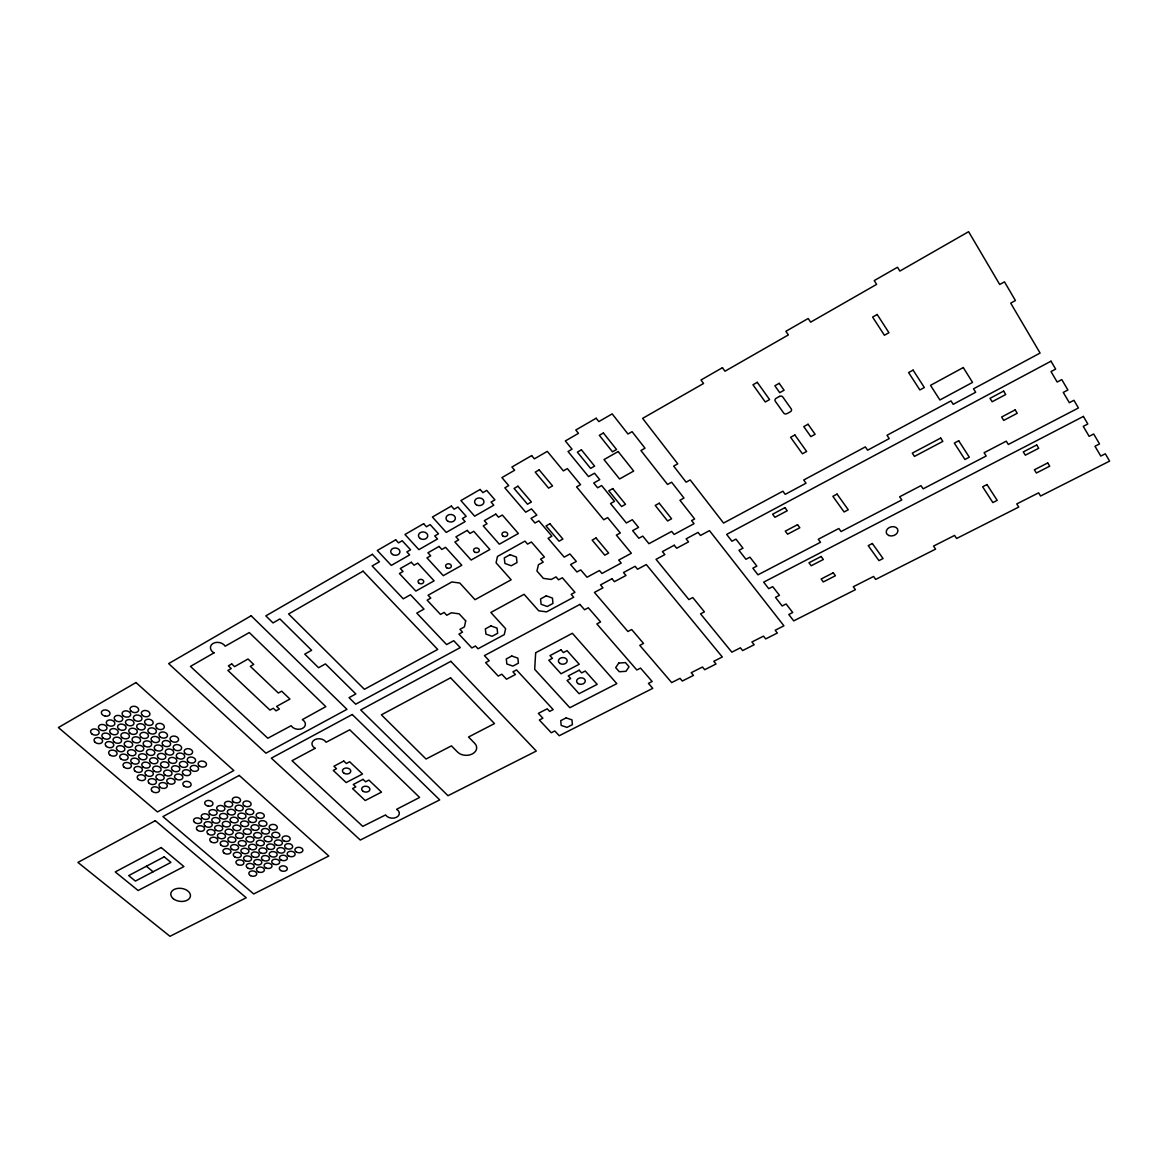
<?xml version="1.0" encoding="UTF-8"?>
<svg xmlns="http://www.w3.org/2000/svg" width="1168" height="1168" viewBox="0 0 1168 1168"><rect width="100%" height="100%" fill="white"/><g stroke="black" fill="none" stroke-linecap="round" stroke-linejoin="round"><path stroke-width="1.5" d="M146.38 866.247L153.081 871.781M535.659 652.751L534.696 669.352L569.838 707.706L616.821 683.645L572.364 633.29L535.659 652.751M465.696 620.894L464.426 626.895L459.915 629.348L462.528 632.151L458.922 634.107L471.872 647.948L475.464 646.006L478.033 648.766L504.255 634.633L505.627 628.691L490.837 612.47L524.096 594.308L538.755 610.806L546.551 611.857L573.678 597.242L571.181 594.351L574.948 592.322L562.348 577.751L558.567 579.81L556.012 576.89L551.296 579.459L543.383 578.379L536.944 571.035L538.448 564.728L543.193 562.115L540.609 559.136L544.419 557.034L531.396 541.996L527.586 544.127L524.958 541.105L497.466 556.464L496.079 562.815L511.161 579.781L475.026 599.695L459.798 583.036L451.855 581.956L428.072 595.257L430.773 598.133L427.138 600.162L440.497 614.441L444.117 612.441L446.775 615.273L451.301 612.777L459.141 613.828L465.696 620.894M618.763 663.074L615.697 667.643L619.303 671.746L625.96 671.308L629.041 666.738L625.449 662.606L618.763 663.074M135.999 682.55L58.4 727.533L157.432 811.921L233.834 770.559L135.999 682.55M251.149 615.784L168.645 663.614L265.939 753.185L346.954 709.326L251.149 615.784M531.659 455.593L511.905 467.025L514.635 470.251L501.919 477.61L508.737 485.596L504.839 487.83L525.702 512.183L531.513 508.898L536.813 515.117L531.017 518.388L534.973 523.016L538.842 520.84L551.924 536.17L548.084 538.317L564.202 557.136L569.955 553.982L576.32 561.443L570.583 564.582L576.919 571.97L580.73 569.896L587.022 577.255L599.447 570.524L601.943 573.473L621.201 563.064L618.719 560.085L631.348 553.238L616.383 535.119L620.31 532.973L607.667 517.599L603.739 519.775L576.598 486.881L580.554 484.647L567.371 468.602L563.385 470.879L547.296 451.374L534.375 458.849L531.659 455.593M596.162 418.232L575.795 430.028L578.467 433.357L565.341 440.949L572.043 449.184L568.028 451.505L588.541 476.617L594.527 473.23L599.739 479.639L593.753 483.012L597.651 487.786L601.637 485.552L614.485 501.349L610.528 503.554L626.369 522.972L632.297 519.716L638.546 527.41L632.633 530.637L638.852 538.258L642.78 536.127L648.955 543.704L671.673 531.396L674.111 534.448L694.04 523.673L691.617 520.592L694.624 518.957L679.966 500.269L683.995 498.05L671.615 482.209L667.556 484.457L640.925 450.527L645.013 448.205L632.078 431.664L627.975 434.014L612.178 413.881L598.834 421.59L596.162 418.232M451.359 506.08L432.423 517.044L446.249 532.418L465.127 521.614L462.397 518.519L466.193 516.344L457.944 507.014L454.133 509.204L451.359 506.08M480.121 489.465L460.907 500.576L474.646 516.168L493.787 505.204L491.071 502.079L494.925 499.86L486.735 490.399L482.866 492.633L480.121 489.465M395.704 539.835L377.293 550.478L391.295 565.4L409.647 554.917L406.873 551.909L410.567 549.792L402.201 540.74L398.507 542.872L395.704 539.835M423.634 523.702L404.975 534.491L418.889 549.632L437.489 538.988L434.73 535.951L438.482 533.805L430.174 524.607L426.422 526.768L423.634 523.702M372.402 554.318L265.822 615.872L273.005 622.924L279.911 618.952L311.622 650.284L304.76 654.138L318.572 667.716L325.434 663.906L355.846 693.953L349.042 697.661L355.7 704.202L460.25 647.598L453.753 640.706L446.599 644.59L416.786 613.112L423.999 609.097L410.494 594.76L403.267 598.819L372.154 565.954L379.439 561.779L372.402 554.318M214.021 652.854L190.457 666.417L267.822 738.234L291.139 725.722A7.504 5.446 6.2 0 0 302.673 728.306A7.504 5.446 6.2 0 0 302.337 719.634L325.814 706.64L249.28 632.56L225.19 646.211A7.826 5.825 9.6 0 0 213.102 643.422A7.826 5.825 9.6 0 0 213.817 652.751L214.021 652.854M363.087 571.167L288.598 613.974L364.401 689.31L437.693 649.437L363.087 571.167M539.178 469.886L535.221 472.149L548.624 488.136L552.552 485.903L539.178 469.886M603.403 432.978L599.33 435.314L612.485 451.812L616.543 449.505L603.403 432.978M722.423 367.701L700.99 380.009L703.545 383.484L642.604 418.378L677.747 463.827L673.659 466.105L686.127 482.18L690.2 479.931L723.561 523.06L782.881 491.202L785.217 494.356L806.037 483.202L803.73 480.004L865.342 446.906L867.605 450.191L889.228 438.599L886.994 435.284L951.015 400.901L953.19 404.318L975.674 392.258L973.528 388.813L1040.089 353.057L1010.7 303.14L1015.43 300.541L1004.465 281.838L999.706 284.481L968.622 231.687L899.871 271.064L897.491 267.253L874.233 280.597L876.642 284.364L810.65 322.149L808.183 318.499L785.874 331.303L788.356 334.924L724.978 371.22L722.423 367.701M517.964 486.209L514.066 488.443L527.513 504.211L531.396 502.006L517.964 486.209M581.416 449.826L577.386 452.133L590.599 468.397L594.614 466.12L581.416 449.826M231.717 663.935L228.373 665.848L231.235 668.549L227.891 670.447L269.969 710.086L273.283 708.261L276.042 710.845L279.356 709.02L276.612 706.421L289.941 699.063L281.678 691.179L278.334 693.033L250.332 666.344L253.704 664.431L248.01 659L234.578 666.651L231.717 663.935M411.311 562.261L400.317 568.524L403.077 571.473L399.427 573.546L415.852 591.081L434.102 580.832L417.75 563.137L414.071 565.224L411.311 562.261M439.08 546.434L427.926 552.8L430.671 555.793L426.962 557.895L443.285 575.663L461.798 565.268L445.548 547.325L441.811 549.456L439.08 546.434M467.244 530.389L455.929 536.842L458.644 539.879L454.892 542.01L471.113 560.041L489.874 549.5L473.741 531.294L469.959 533.455L467.244 530.389M495.801 514.124L484.326 520.665L487.027 523.746L483.231 525.907L499.32 544.186L518.358 533.499L502.328 515.044L498.502 517.22L495.801 514.124M618.164 451.549L604.002 459.593L619.566 478.968L633.669 471.054L618.164 451.549M757.273 382.33L752.966 384.768L765.288 401.982L769.581 399.573L757.273 382.33M877.183 314.499L872.613 317.083L884.41 335.26L888.936 332.719L877.183 314.499M779.202 383.323L774.851 385.776L779.742 392.682L784.078 390.243L779.202 383.323M549.894 523.76L546.025 525.921L559.034 541.178L562.888 539.047L549.894 523.76M612.777 488.56L608.791 490.779L621.566 506.518L625.537 504.313L612.777 488.56M779.406 396.463L776.194 398.273A2.497 2.059 -15.3 0 0 775.26 401.179L783.728 413.092A2.497 2.044 -15.2 0 0 787.071 413.589L790.298 411.808A2.497 2.044 -15.4 0 0 791.247 408.917L782.779 396.974A2.511 2.059 -15.4 0 0 779.406 396.463M510.066 554.698L504.299 557.91L504.912 563.443L511.248 565.765L517.001 562.582L516.417 557.048L510.066 554.698M596.045 537.981L592.161 540.112L604.776 555.18L608.645 553.063L596.045 537.981M659.234 503.218L655.219 505.423L667.6 520.957L671.6 518.782L659.234 503.218M808.066 424.261L803.774 426.612L810.84 436.613L815.118 434.277L808.066 424.261M794.868 434.978L790.605 437.314L802.401 453.783L806.635 451.476L794.868 434.978M913.099 370.11L908.602 372.577L919.858 389.951L924.341 387.528L913.099 370.11M963.279 367.555L930.502 385.352L939.904 399.982L972.535 382.403L963.279 367.555M490.867 625.902L485.319 628.91L485.961 634.093L492.108 636.283L497.656 633.29L497.042 628.092L490.867 625.902M546.274 595.841L540.565 598.936L541.076 604.265L547.252 606.513L552.946 603.433L552.464 598.104L546.274 595.841M155.3 820.695L77.92 862.422L169.973 936.313L246.214 897.754L155.3 820.695M239.25 775.435L162.921 816.593L253.719 893.958L328.792 855.998L239.25 775.435M352.254 714.509L271.326 758.149L360.299 840.055L439.708 799.89L352.254 714.509M450.863 661.336L360.708 709.954L448.001 795.7L536.287 751.053L450.863 661.336M611.974 578.744L600.513 584.92L602.98 587.825L594.424 592.424L627.902 631.494L631.669 629.523L643.524 643.422L639.787 645.364L671.673 682.579L680.024 678.36L682.302 681.032L693.485 675.381L691.222 672.695L702.464 667.016L704.727 669.702L716.028 663.993L713.779 661.292L722.306 656.985L646.298 564.567L637.553 569.254L635.115 566.29L623.508 572.539L625.975 575.474L614.441 581.664L611.974 578.744M674.243 545.237L662.431 551.603L664.855 554.596L656.036 559.326L688.886 599.578L692.77 597.549L704.406 611.857L700.552 613.857L731.825 652.167L740.41 647.817L742.644 650.561L754.148 644.751L751.929 641.991L763.507 636.137L765.712 638.911L777.348 633.041L775.158 630.253L783.918 625.814L709.472 530.622L700.479 535.455L698.07 532.418L686.127 538.842L688.536 541.879L676.666 548.259L674.243 545.237M579.912 604.411L484.428 655.613L489.202 660.708L485.611 662.621L498.225 676.097L501.802 674.213L506.489 679.221L515.424 674.52L512.927 671.834L516.519 669.936L553.179 709.575L549.632 711.4L547.223 708.801L538.36 713.371L542.872 718.203L539.339 720.014L551.296 732.759L554.8 730.978L559.238 735.723L652.766 688.346L648.444 683.368L652.138 681.499L640.546 668.096L636.837 669.994L596.848 623.916L600.586 621.931L588.322 607.769L584.569 609.769L579.912 604.411M315.156 748.308L292.029 760.704L362.766 826.36L385.615 814.914A7.139 5.008 2.9 0 0 396.551 817.264A7.139 5.008 2.9 0 0 396.594 809.322L419.604 797.437L349.728 729.796L326.12 742.249A7.417 5.344 5.4 0 0 314.703 739.709A7.417 5.344 5.4 0 0 314.966 748.221L315.156 748.308M450.571 677.82L381.381 714.831L426.043 759.025L451.432 745.87L457.622 752.119A10.527 7.636 0.9 0 0 472.295 753.944A10.527 7.636 0.9 0 0 474.704 743.315L468.543 737.008L494.487 723.576L450.571 677.82M1050.996 361.189L726.642 534.418L731.956 541.251L735.957 539.12L742.979 548.186L738.964 550.303L745.943 559.282L749.929 557.18L756.835 566.1L752.849 568.188L757.988 574.817L820.505 542.273L818.272 539.236L838.843 528.505L841.062 531.557L901.798 499.933L899.637 496.794L920.983 485.654L923.129 488.837L986.172 456.002L984.098 452.731L1006.276 441.168L1008.334 444.468L1078.429 407.968L1073.932 400.288L1069.333 402.697L1063.274 392.419L1067.888 389.995L1061.8 379.6L1057.171 382.038L1051.01 371.585L1055.653 369.117L1050.996 361.189M784.94 507.642L772.617 514.212L774.924 517.307L787.247 510.752L784.94 507.642M1003.619 391.076L990.011 398.332L992.143 401.748L1005.736 394.521L1003.619 391.076M511.788 656.007L506.284 658.942L506.854 663.979L512.913 666.096L518.402 663.19L517.847 658.139L511.788 656.007M161.199 847.53L115.238 871.941L138.116 890.512L183.916 866.568L161.199 847.53M940.693 438.073L912.281 453.14L914.471 456.396L942.853 441.387L940.693 438.073M837.062 494.093L832.872 496.312L844.084 511.964L848.26 509.774L837.062 494.093M343.772 761.04L333.931 766.237L336.53 768.69L333.26 770.413L346.151 782.56L362.518 774.019L349.655 761.77L346.37 763.507L343.772 761.04M164.235 856.816L128.684 875.591L135.415 881.066L170.922 862.393L164.235 856.816M797.554 524.68L785.29 531.148L787.568 534.199L799.832 527.746L797.554 524.68M1015.167 409.88L1001.618 417.02L1003.721 420.392L1017.24 413.268L1015.167 409.88M560.947 649.831L549.967 655.613L552.435 658.343L548.799 660.256L561.02 673.761L579.226 664.256L567.064 650.634L563.399 652.576L560.947 649.831M958.709 440.774L954.314 443.095L964.929 459.477L969.309 457.184L958.709 440.774M363.058 779.377L353.262 784.487L355.802 786.896L352.546 788.59L365.219 800.518L381.513 792.123L368.884 780.093L365.613 781.786L363.058 779.377M579.197 670.213L568.276 675.892L570.699 678.564L567.079 680.448L579.065 693.69L597.184 684.375L585.241 671.016L581.606 672.899L579.197 670.213M1083.393 416.421L763.668 582.146L768.748 588.687L772.72 586.643L779.436 595.33L775.479 597.359L782.151 605.973L786.108 603.958L792.722 612.514L788.78 614.499L793.714 620.865L855.414 589.665L853.282 586.759L873.576 576.466L875.693 579.401L935.597 549.106L933.524 546.098L954.577 535.44L956.621 538.477L1018.759 507.058L1016.759 503.934L1038.615 492.852L1040.586 496.02L1109.6 461.112L1105.308 453.783L1100.782 456.075L1094.985 446.249L1099.526 443.942L1093.701 434L1089.145 436.35L1083.262 426.349L1087.831 423.999L1083.393 416.421M821.148 556.494L808.971 562.786L811.191 565.75L823.352 559.487L821.148 556.494M1036.702 444.979L1023.299 451.914L1025.329 455.184L1038.717 448.264L1036.702 444.979M872.35 543.514L868.218 545.646L878.949 560.625L883.066 558.523L872.35 543.514M986.989 484.559L982.638 486.793L992.858 502.561L997.195 500.357L986.989 484.559M833.237 572.802L821.119 579.007L823.309 581.941L835.412 575.751L833.237 572.802M1047.725 462.951L1034.395 469.784L1036.396 472.996L1049.711 466.193L1047.725 462.951M566.159 717.882L560.742 720.641L561.18 725.386L566.991 727.387L572.393 724.642L571.984 719.882L566.159 717.882M208.371 806.168L207.335 805.92A4.146 2.862 7.8 0 1 205.86 801.131A4.146 2.862 7.8 0 1 212.605 802.46L212.912 803.204A4.146 2.862 7.8 0 1 208.371 806.168M105.354 716.159L104.259 715.882A4.38 3.095 11.6 0 1 102.463 710.655A4.38 3.095 11.6 0 1 109.588 712.1L109.938 712.918A4.38 3.095 11.6 0 1 105.354 716.159M888.877 535.528A5.957 4.555 -15.6 0 0 897.929 530.871A5.957 4.555 -15.6 0 0 889.403 527.469A5.957 4.555 -15.6 0 0 888.877 535.528M502.955 536.068A2.905 2.336 -0.4 0 0 507.686 534.696A2.905 2.336 -0.4 0 0 503.831 532.097A2.905 2.336 -0.4 0 0 502.955 536.068M474.617 552.041A2.891 2.292 0.9 0 0 479.303 550.668A2.891 2.292 0.9 0 0 475.434 548.113A2.891 2.292 0.9 0 0 474.617 552.041M446.672 567.779A2.862 2.263 2.1 0 0 451.301 566.436A2.862 2.263 2.1 0 0 447.446 563.91A2.862 2.263 2.1 0 0 446.672 567.779M419.122 583.299A2.847 2.234 3.1 0 0 423.707 581.971A2.847 2.234 3.1 0 0 419.838 579.489A2.847 2.234 3.1 0 0 419.122 583.299M447.738 521.132A4.687 3.781 2.2 0 0 455.316 518.884A4.687 3.781 2.2 0 0 449.008 514.679A4.687 3.781 2.2 0 0 447.738 521.132M392.492 554.45A4.628 3.665 4.4 0 0 399.909 552.26A4.628 3.665 4.4 0 0 393.587 548.186A4.628 3.665 4.4 0 0 392.492 554.45M578.058 683.572A4.351 3.256 -3 0 0 585.197 681.63A4.351 3.256 -3 0 0 579.576 678.009A4.351 3.256 -3 0 0 578.058 683.572M363.277 791.408A4.132 2.935 3.7 0 0 369.876 789.656A4.132 2.935 3.7 0 0 364.182 786.4A4.132 2.935 3.7 0 0 363.277 791.408M476.281 504.722A4.716 3.84 0.9 0 0 483.932 502.444A4.716 3.84 0.9 0 0 477.639 498.181A4.716 3.84 0.9 0 0 476.281 504.722M420.217 538.521A4.657 3.723 3.3 0 0 427.707 536.302A4.657 3.723 3.3 0 0 421.4 532.155A4.657 3.723 3.3 0 0 420.217 538.521M559.91 663.453A4.395 3.314 -2.4 0 0 567.108 661.468A4.395 3.314 -2.4 0 0 561.399 657.774A4.395 3.314 -2.4 0 0 559.91 663.453M344.107 773.289A4.176 2.978 4.4 0 0 350.75 771.508A4.176 2.978 4.4 0 0 344.969 768.194A4.176 2.978 4.4 0 0 344.107 773.289M233.279 801.686A4.146 2.876 7.2 0 0 240.316 801.233A4.146 2.876 7.2 0 0 235.688 797.116A4.146 2.876 7.2 0 0 233.279 801.686M225.468 805.847A4.132 2.862 7.3 0 0 232.476 805.409A4.132 2.862 7.3 0 0 227.848 801.306A4.132 2.862 7.3 0 0 225.468 805.847M217.686 809.993A4.132 2.847 7.5 0 0 224.679 809.555A4.132 2.847 7.5 0 0 220.037 805.482A4.132 2.847 7.5 0 0 217.686 809.993M209.933 814.14A4.117 2.847 7.6 0 0 216.912 813.687A4.117 2.847 7.6 0 0 212.255 809.628A4.117 2.847 7.6 0 0 209.933 814.14M202.21 818.242A4.117 2.832 7.8 0 0 209.174 817.804A4.117 2.832 7.8 0 0 204.517 813.76A4.117 2.832 7.8 0 0 202.21 818.242M194.516 822.345A4.103 2.818 7.9 0 0 201.465 821.907A4.103 2.818 7.9 0 0 196.808 817.877A4.103 2.818 7.9 0 0 194.516 822.345M244.667 806.066A4.132 2.876 6.9 0 0 251.12 804.343A4.132 2.876 6.9 0 0 245.265 801.131A4.132 2.876 6.9 0 0 244.667 806.066M236.053 809.658A4.117 2.862 7 0 0 243.046 809.22A4.117 2.862 7 0 0 238.447 805.132A4.117 2.862 7 0 0 236.053 809.658M228.256 813.789A4.117 2.847 7.2 0 0 235.235 813.351A4.117 2.847 7.2 0 0 230.622 809.293A4.117 2.847 7.2 0 0 228.256 813.789M220.489 817.907A4.103 2.832 7.3 0 0 227.453 817.469A4.103 2.832 7.3 0 0 222.84 813.424A4.103 2.832 7.3 0 0 220.489 817.907M212.766 822.009A4.103 2.818 7.5 0 0 219.715 821.571A4.103 2.818 7.5 0 0 215.102 817.542A4.103 2.818 7.5 0 0 212.766 822.009M205.072 826.097A4.103 2.803 7.6 0 0 212.007 825.659A4.103 2.803 7.6 0 0 207.378 821.644A4.103 2.803 7.6 0 0 205.072 826.097M197.407 830.156A4.088 2.789 7.8 0 0 204.327 829.733A4.088 2.789 7.8 0 0 199.684 825.732A4.088 2.789 7.8 0 0 197.407 830.156M247.368 814.008A4.117 2.847 6.7 0 0 253.806 812.3A4.117 2.847 6.7 0 0 247.981 809.117A4.117 2.847 6.7 0 0 247.368 814.008M239.571 818.126A4.103 2.832 6.9 0 0 245.981 816.432A4.103 2.832 6.9 0 0 240.17 813.249A4.103 2.832 6.9 0 0 239.571 818.126M231.016 821.673A4.103 2.818 7 0 0 237.98 821.235A4.103 2.818 7 0 0 233.396 817.206A4.103 2.818 7 0 0 231.016 821.673M223.278 825.761A4.088 2.803 7.2 0 0 230.227 825.323A4.088 2.803 7.2 0 0 225.628 821.308A4.088 2.803 7.2 0 0 223.278 825.761M215.584 829.835A4.088 2.803 7.3 0 0 222.504 829.397A4.088 2.803 7.3 0 0 217.905 825.396A4.088 2.803 7.3 0 0 215.584 829.835M207.904 833.879A4.073 2.789 7.5 0 0 214.81 833.456A4.073 2.789 7.5 0 0 210.211 829.47A4.073 2.789 7.5 0 0 207.904 833.879M257.865 817.79A4.103 2.832 6.4 0 0 264.289 816.096A4.103 2.832 6.4 0 0 258.508 812.913A4.103 2.832 6.4 0 0 257.865 817.79M250.054 821.892A4.088 2.832 6.6 0 0 256.464 820.199A4.088 2.832 6.6 0 0 250.667 817.031A4.088 2.832 6.6 0 0 250.054 821.892M242.287 825.98A4.088 2.818 6.7 0 0 248.667 824.287A4.088 2.818 6.7 0 0 242.886 821.133A4.088 2.818 6.7 0 0 242.287 825.98M233.761 829.499A4.088 2.803 6.9 0 0 240.681 829.061A4.088 2.803 6.9 0 0 236.126 825.061A4.088 2.803 6.9 0 0 233.761 829.499M226.052 833.558A4.073 2.789 7 0 0 232.958 833.12A4.073 2.789 7 0 0 228.402 829.134A4.073 2.789 7 0 0 226.052 833.558M218.372 837.587A4.073 2.774 7.2 0 0 225.263 837.149A4.073 2.774 7.2 0 0 220.694 833.193A4.073 2.774 7.2 0 0 218.372 837.587M210.722 841.602A4.059 2.759 7.3 0 0 217.598 841.179A4.059 2.759 7.3 0 0 213.029 837.222A4.059 2.759 7.3 0 0 210.722 841.602M260.508 825.645A4.088 2.818 6.3 0 0 266.903 823.951A4.088 2.818 6.3 0 0 261.15 820.797A4.088 2.818 6.3 0 0 260.508 825.645M252.726 829.703A4.073 2.803 6.4 0 0 259.106 828.024A4.073 2.803 6.4 0 0 253.339 824.885A4.073 2.803 6.4 0 0 252.726 829.703M244.973 833.762A4.073 2.789 6.6 0 0 251.339 832.083A4.073 2.789 6.6 0 0 245.572 828.959A4.073 2.789 6.6 0 0 244.973 833.762M237.265 837.792A4.059 2.774 6.7 0 0 243.601 836.127A4.059 2.774 6.7 0 0 237.834 833.018A4.059 2.774 6.7 0 0 237.265 837.792M228.797 841.281A4.059 2.774 6.9 0 0 235.688 840.843A4.059 2.774 6.9 0 0 231.133 836.901A4.059 2.774 6.9 0 0 228.797 841.281M221.146 845.282A4.044 2.759 7 0 0 228.008 844.858A4.044 2.759 7 0 0 223.468 840.916A4.044 2.759 7 0 0 221.146 845.282M270.918 829.382A4.073 2.803 6 0 0 277.312 827.703A4.073 2.803 6 0 0 271.575 824.564A4.073 2.803 6 0 0 270.918 829.382M263.121 833.426A4.073 2.789 6.1 0 0 269.501 831.762A4.073 2.789 6.1 0 0 263.764 828.638A4.073 2.789 6.1 0 0 263.121 833.426M255.369 837.471A4.059 2.789 6.3 0 0 261.734 835.792A4.059 2.789 6.3 0 0 255.996 832.682A4.059 2.789 6.3 0 0 255.369 837.471M247.645 841.486A4.059 2.774 6.4 0 0 253.982 839.821A4.059 2.774 6.4 0 0 248.244 836.726A4.059 2.774 6.4 0 0 247.645 841.486M239.966 845.486A4.044 2.759 6.6 0 0 246.273 843.836A4.044 2.759 6.6 0 0 240.535 840.741A4.044 2.759 6.6 0 0 239.966 845.486M232.301 849.472A4.044 2.745 6.7 0 0 238.593 847.822A4.044 2.745 6.7 0 0 232.855 844.756A4.044 2.745 6.7 0 0 232.301 849.472M223.891 852.917A4.03 2.73 6.9 0 0 230.738 852.494A4.03 2.73 6.9 0 0 226.212 848.581A4.03 2.73 6.9 0 0 223.891 852.917M273.487 837.135A4.059 2.789 5.8 0 0 279.867 835.47A4.059 2.789 5.8 0 0 274.159 832.361A4.059 2.789 5.8 0 0 273.487 837.135M265.72 841.164A4.044 2.774 6 0 0 272.086 839.5A4.044 2.774 6 0 0 266.377 836.39A4.044 2.774 6 0 0 265.72 841.164M257.997 845.165A4.044 2.759 6.1 0 0 264.333 843.5A4.044 2.759 6.1 0 0 258.624 840.42A4.044 2.759 6.1 0 0 257.997 845.165M250.302 849.151A4.044 2.745 6.3 0 0 256.61 847.501A4.044 2.745 6.3 0 0 250.901 844.42A4.044 2.745 6.3 0 0 250.302 849.151M242.637 853.122A4.03 2.73 6.5 0 0 248.93 851.487A4.03 2.73 6.5 0 0 243.221 848.421A4.03 2.73 6.5 0 0 242.637 853.122M235.002 857.078A4.03 2.73 6.6 0 0 241.28 855.443A4.03 2.73 6.6 0 0 235.556 852.392A4.03 2.73 6.6 0 0 235.002 857.078M283.809 840.829A4.044 2.774 5.5 0 0 290.175 839.164A4.044 2.774 5.5 0 0 284.496 836.069A4.044 2.774 5.5 0 0 283.809 840.829M276.042 844.829A4.044 2.759 5.7 0 0 282.393 843.179A4.044 2.759 5.7 0 0 276.714 840.084A4.044 2.759 5.7 0 0 276.042 844.829M268.304 848.829A4.03 2.759 5.9 0 0 274.641 847.18A4.03 2.759 5.9 0 0 268.947 844.099A4.03 2.759 5.9 0 0 268.304 848.829M260.595 852.801A4.03 2.745 6 0 0 266.917 851.151A4.03 2.745 6 0 0 261.223 848.085A4.03 2.745 6 0 0 260.595 852.801M252.93 856.757A4.015 2.73 6.2 0 0 259.223 855.122A4.015 2.73 6.2 0 0 253.544 852.071A4.015 2.73 6.2 0 0 252.93 856.757M245.28 860.699A4.015 2.716 6.3 0 0 251.558 859.064A4.015 2.716 6.3 0 0 245.879 856.027A4.015 2.716 6.3 0 0 245.28 860.699M237.673 864.627A4 2.701 6.5 0 0 243.937 862.991A4 2.701 6.5 0 0 238.243 859.969A4 2.701 6.5 0 0 237.673 864.627M286.321 848.494A4.03 2.759 5.4 0 0 292.657 846.844A4.03 2.759 5.4 0 0 287.007 843.778A4.03 2.759 5.4 0 0 286.321 848.494M278.568 852.479A4.03 2.745 5.6 0 0 284.904 850.83A4.03 2.745 5.6 0 0 279.24 847.764A4.03 2.745 5.6 0 0 278.568 852.479M270.859 856.436A4.015 2.73 5.7 0 0 277.166 854.801A4.015 2.73 5.7 0 0 271.516 851.749A4.015 2.73 5.7 0 0 270.859 856.436M263.18 860.378A4.015 2.716 5.9 0 0 269.472 858.743A4.015 2.716 5.9 0 0 263.822 855.706A4.015 2.716 5.9 0 0 263.18 860.378M255.529 864.305A4 2.701 6 0 0 261.807 862.67A4 2.701 6 0 0 256.142 859.648A4 2.701 6 0 0 255.529 864.305M247.923 868.204A4 2.701 6.2 0 0 254.171 866.598A4 2.701 6.2 0 0 248.507 863.575A4 2.701 6.2 0 0 247.923 868.204M296.555 852.144A4.015 2.745 5.1 0 0 302.892 850.508A4.015 2.745 5.1 0 0 297.271 847.442A4.015 2.745 5.1 0 0 296.555 852.144M288.803 856.1A4.015 2.73 5.3 0 0 295.124 854.465A4.015 2.73 5.3 0 0 289.503 851.414A4.015 2.73 5.3 0 0 288.803 856.1M281.094 860.057A4 2.73 5.5 0 0 287.386 858.422A4 2.73 5.5 0 0 281.765 855.385A4 2.73 5.5 0 0 281.094 860.057M273.4 863.984A4 2.716 5.6 0 0 279.692 862.349A4 2.716 5.6 0 0 274.057 859.327A4 2.716 5.6 0 0 273.4 863.984M265.749 867.882A4 2.701 5.8 0 0 272.013 866.276A4 2.701 5.8 0 0 266.377 863.254A4 2.701 5.8 0 0 265.749 867.882M258.128 871.781A3.986 2.686 5.9 0 0 264.377 870.175A3.986 2.686 5.9 0 0 258.741 867.167A3.986 2.686 5.9 0 0 258.128 871.781M250.536 875.664A3.986 2.672 6.1 0 0 256.756 874.058A3.986 2.672 6.1 0 0 251.135 871.065A3.986 2.672 6.1 0 0 250.536 875.664M281.006 870.627A3.986 2.686 5.4 0 0 287.284 869.007A3.986 2.686 5.4 0 0 281.678 865.999A3.986 2.686 5.4 0 0 281.006 870.627M131.166 711.254A4.365 3.124 11 0 0 138.496 710.757A4.365 3.124 11 0 0 133.429 706.26A4.365 3.124 11 0 0 131.166 711.254M123.209 715.809A4.365 3.11 11.1 0 0 130.524 715.312A4.365 3.11 11.1 0 0 125.458 710.845A4.365 3.11 11.1 0 0 123.209 715.809M115.296 720.335A4.351 3.095 11.2 0 0 122.582 719.853A4.351 3.095 11.2 0 0 117.515 715.4A4.351 3.095 11.2 0 0 115.296 720.335M107.412 724.846A4.351 3.081 11.4 0 0 114.683 724.364A4.351 3.081 11.4 0 0 109.602 719.926A4.351 3.081 11.4 0 0 107.412 724.846M99.557 729.343A4.336 3.066 11.5 0 0 106.814 728.861A4.336 3.066 11.5 0 0 101.733 724.452A4.336 3.066 11.5 0 0 99.557 729.343M91.746 733.825A4.336 3.037 11.6 0 0 98.988 733.343A4.336 3.037 11.6 0 0 93.893 728.949A4.336 3.037 11.6 0 0 91.746 733.825M142.438 715.429A4.351 3.11 10.6 0 0 149.752 714.947A4.351 3.11 10.6 0 0 144.73 710.465A4.351 3.11 10.6 0 0 142.438 715.429M134.481 719.97A4.351 3.095 10.8 0 0 141.781 719.488A4.351 3.095 10.8 0 0 136.744 715.02A4.351 3.095 10.8 0 0 134.481 719.97M126.553 724.481A4.336 3.081 10.9 0 0 133.838 723.999A4.336 3.081 10.9 0 0 128.801 719.561A4.336 3.081 10.9 0 0 126.553 724.481M118.669 728.978A4.336 3.066 11 0 0 125.925 728.511A4.336 3.066 11 0 0 120.888 724.087A4.336 3.066 11 0 0 118.669 728.978M110.799 733.46A4.322 3.051 11.1 0 0 118.041 732.978A4.322 3.051 11.1 0 0 113.004 728.584A4.322 3.051 11.1 0 0 110.799 733.46M102.988 737.913A4.322 3.037 11.3 0 0 110.201 737.446A4.322 3.037 11.3 0 0 105.149 733.051A4.322 3.037 11.3 0 0 102.988 737.913M95.192 742.352A4.322 3.022 11.4 0 0 102.404 741.884A4.322 3.022 11.4 0 0 97.338 737.519A4.322 3.022 11.4 0 0 95.192 742.352M145.708 724.116A4.336 3.081 10.4 0 0 152.979 723.634A4.336 3.081 10.4 0 0 147.986 719.196A4.336 3.081 10.4 0 0 145.708 724.116M137.766 728.628A4.322 3.066 10.5 0 0 145.036 728.146A4.322 3.066 10.5 0 0 140.029 723.722A4.322 3.066 10.5 0 0 137.766 728.628M129.867 733.095A4.322 3.051 10.7 0 0 137.109 732.628A4.322 3.051 10.7 0 0 132.115 728.219A4.322 3.051 10.7 0 0 129.867 733.095M121.998 737.563A4.322 3.037 10.8 0 0 129.225 737.081A4.322 3.037 10.8 0 0 124.217 732.701A4.322 3.037 10.8 0 0 121.998 737.563M114.172 742.001A4.307 3.022 10.9 0 0 121.384 741.519A4.307 3.022 10.9 0 0 116.362 737.154A4.307 3.022 10.9 0 0 114.172 742.001M106.376 746.425A4.307 3.008 11 0 0 113.573 745.943A4.307 3.008 11 0 0 108.536 741.592A4.307 3.008 11 0 0 106.376 746.425M156.877 728.263A4.322 3.081 10.1 0 0 164.148 727.781A4.322 3.081 10.1 0 0 159.184 723.357A4.322 3.081 10.1 0 0 156.877 728.263M148.935 732.73A4.322 3.066 10.2 0 0 156.191 732.263A4.322 3.066 10.2 0 0 151.227 727.854A4.322 3.066 10.2 0 0 148.935 732.73M141.021 737.198A4.307 3.051 10.3 0 0 148.263 736.716A4.307 3.051 10.3 0 0 143.284 732.336A4.307 3.051 10.3 0 0 141.021 737.198M133.152 741.636A4.307 3.037 10.5 0 0 140.364 741.169A4.307 3.037 10.5 0 0 135.386 736.789A4.307 3.037 10.5 0 0 133.152 741.636M125.312 746.06A4.292 3.022 10.6 0 0 132.51 745.593A4.292 3.022 10.6 0 0 127.531 741.242A4.292 3.022 10.6 0 0 125.312 746.06M117.501 750.469A4.292 3.008 10.7 0 0 124.684 749.987A4.292 3.008 10.7 0 0 119.705 745.666A4.292 3.008 10.7 0 0 117.501 750.469M109.734 754.849A4.278 2.993 10.8 0 0 116.902 754.382A4.278 2.993 10.8 0 0 111.909 750.075A4.278 2.993 10.8 0 0 109.734 754.849M160.06 736.833A4.307 3.051 9.9 0 0 167.301 736.366A4.307 3.051 9.9 0 0 162.367 731.971A4.307 3.051 9.9 0 0 160.06 736.833M152.147 741.286A4.292 3.037 10 0 0 159.359 740.804A4.292 3.037 10 0 0 154.424 736.439A4.292 3.037 10 0 0 152.147 741.286M144.263 745.71A4.292 3.022 10.1 0 0 151.46 745.228A4.292 3.022 10.1 0 0 146.526 740.877A4.292 3.022 10.1 0 0 144.263 745.71M136.408 750.104A4.278 3.008 10.3 0 0 143.606 749.637A4.278 3.008 10.3 0 0 138.656 745.301A4.278 3.008 10.3 0 0 136.408 750.104M128.597 754.499A4.278 2.993 10.4 0 0 135.765 754.032A4.278 2.993 10.4 0 0 130.816 749.71A4.278 2.993 10.4 0 0 128.597 754.499M120.815 758.864A4.263 2.978 10.5 0 0 127.969 758.397A4.263 2.978 10.5 0 0 123.005 754.105A4.263 2.978 10.5 0 0 120.815 758.864M171.141 740.921A4.292 3.037 9.5 0 0 178.368 740.439A4.292 3.037 9.5 0 0 173.463 736.074A4.292 3.037 9.5 0 0 171.141 740.921M163.213 745.345A4.278 3.022 9.7 0 0 170.426 744.877A4.278 3.022 9.7 0 0 165.52 740.527A4.278 3.022 9.7 0 0 163.213 745.345M155.329 749.754A4.278 3.008 9.8 0 0 162.513 749.287A4.278 3.008 9.8 0 0 157.607 744.95A4.278 3.008 9.8 0 0 155.329 749.754M147.46 754.134A4.263 2.993 9.9 0 0 154.643 753.667A4.263 2.993 9.9 0 0 149.723 749.36A4.263 2.993 9.9 0 0 147.46 754.134M139.649 758.514A4.263 2.978 10.1 0 0 146.803 758.047A4.263 2.978 10.1 0 0 141.883 753.74A4.263 2.978 10.1 0 0 139.649 758.514M131.853 762.865A4.263 2.964 10.2 0 0 138.992 762.397A4.263 2.964 10.2 0 0 134.072 758.12A4.263 2.964 10.2 0 0 131.853 762.865M124.1 767.186A4.249 2.949 10.3 0 0 131.225 766.719A4.249 2.949 10.3 0 0 126.29 762.47A4.249 2.949 10.3 0 0 124.1 767.186M174.236 749.389A4.263 3.022 9.3 0 0 181.434 748.922A4.263 3.022 9.3 0 0 176.572 744.585A4.263 3.022 9.3 0 0 174.236 749.389M166.338 753.783A4.263 3.008 9.5 0 0 173.521 753.316A4.263 3.008 9.5 0 0 168.645 748.995A4.263 3.008 9.5 0 0 166.338 753.783M158.483 758.149A4.263 2.993 9.6 0 0 165.637 757.682A4.263 2.993 9.6 0 0 160.761 753.389A4.263 2.993 9.6 0 0 158.483 758.149M150.643 762.5A4.249 2.978 9.7 0 0 157.797 762.032A4.249 2.978 9.7 0 0 152.906 757.755A4.249 2.978 9.7 0 0 150.643 762.5M142.846 766.836A4.249 2.964 9.9 0 0 149.986 766.369A4.249 2.964 9.9 0 0 145.08 762.12A4.249 2.964 9.9 0 0 142.846 766.836M135.079 771.157A4.234 2.949 10 0 0 142.204 770.69A4.234 2.949 10 0 0 137.298 766.442A4.234 2.949 10 0 0 135.079 771.157M185.216 753.433A4.263 3.008 9 0 0 192.413 752.966A4.263 3.008 9 0 0 187.566 748.644A4.263 3.008 9 0 0 185.216 753.433M177.317 757.798A4.249 2.993 9.1 0 0 184.486 757.331A4.249 2.993 9.1 0 0 179.638 753.039A4.249 2.993 9.1 0 0 177.317 757.798M169.448 762.149A4.249 2.978 9.3 0 0 176.602 761.682A4.249 2.978 9.3 0 0 171.74 757.404A4.249 2.978 9.3 0 0 169.448 762.149M161.607 766.485A4.234 2.964 9.4 0 0 168.747 766.018A4.234 2.964 9.4 0 0 163.885 761.755A4.234 2.964 9.4 0 0 161.607 766.485M153.796 770.807A4.234 2.949 9.5 0 0 160.921 770.34A4.234 2.949 9.5 0 0 156.059 766.091A4.234 2.949 9.5 0 0 153.796 770.807M146.029 775.099A4.219 2.935 9.7 0 0 153.125 774.647A4.219 2.935 9.7 0 0 148.263 770.413A4.219 2.935 9.7 0 0 146.029 775.099M138.291 779.377A4.219 2.92 9.8 0 0 145.372 778.925A4.219 2.92 9.8 0 0 140.496 774.72A4.219 2.92 9.8 0 0 138.291 779.377M188.252 761.799A4.234 2.993 8.8 0 0 195.406 761.332A4.234 2.993 8.8 0 0 190.588 757.054A4.234 2.993 8.8 0 0 188.252 761.799M180.368 766.135A4.234 2.978 8.9 0 0 187.508 765.668A4.234 2.978 8.9 0 0 182.69 761.405A4.234 2.978 8.9 0 0 180.368 766.135M172.528 770.457A4.219 2.964 9.1 0 0 179.638 769.989A4.219 2.964 9.1 0 0 174.82 765.741A4.219 2.964 9.1 0 0 172.528 770.457M164.703 774.749A4.219 2.949 9.2 0 0 171.813 774.296A4.219 2.949 9.2 0 0 166.98 770.062A4.219 2.949 9.2 0 0 164.703 774.749M156.921 779.027A4.219 2.935 9.4 0 0 164.016 778.574A4.219 2.935 9.4 0 0 159.184 774.369A4.219 2.935 9.4 0 0 156.921 779.027M149.183 783.29A4.205 2.92 9.5 0 0 156.249 782.837A4.205 2.92 9.5 0 0 151.417 778.647A4.205 2.92 9.5 0 0 149.183 783.29M199.129 765.785A4.219 2.978 8.5 0 0 206.283 765.317A4.219 2.978 8.5 0 0 201.495 761.054A4.219 2.978 8.5 0 0 199.129 765.785M191.245 770.106A4.219 2.964 8.6 0 0 198.37 769.639A4.219 2.964 8.6 0 0 193.596 765.39A4.219 2.964 8.6 0 0 191.245 770.106M183.391 774.399A4.219 2.949 8.8 0 0 190.501 773.946A4.219 2.949 8.8 0 0 185.712 769.712A4.219 2.949 8.8 0 0 183.391 774.399M175.58 778.691A4.205 2.935 8.9 0 0 182.675 778.224A4.205 2.935 8.9 0 0 177.872 774.019A4.205 2.935 8.9 0 0 175.58 778.691M167.783 782.954A4.205 2.92 9 0 0 174.864 782.487A4.205 2.92 9 0 0 170.061 778.297A4.205 2.92 9 0 0 167.783 782.954M160.031 787.188A4.19 2.905 9.2 0 0 167.097 786.736A4.19 2.905 9.2 0 0 162.279 782.56A4.19 2.905 9.2 0 0 160.031 787.188M152.307 791.422A4.19 2.891 9.3 0 0 159.359 790.97A4.19 2.891 9.3 0 0 154.541 786.809A4.19 2.891 9.3 0 0 152.307 791.422M183.872 785.933A4.19 2.92 8.6 0 0 190.939 785.48A4.19 2.92 8.6 0 0 186.179 781.304A4.19 2.92 8.6 0 0 183.872 785.933M173.229 898.645A9.884 6.512 7.5 0 0 189.946 897.652A9.884 6.512 7.5 0 0 178.675 888.308A9.884 6.512 7.5 0 0 173.229 898.645"/></g></svg>
